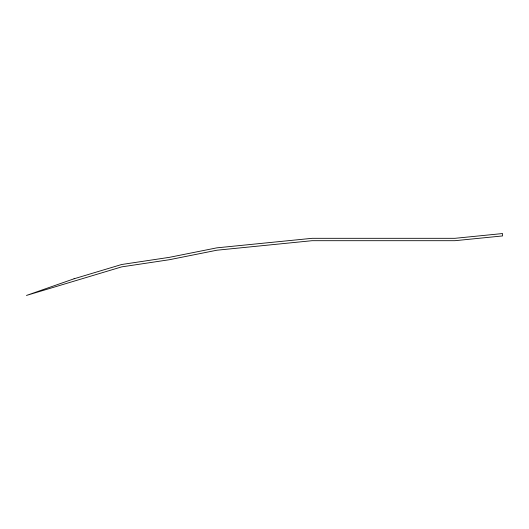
<?xml version="1.0" encoding="UTF-8"?>
<svg xmlns="http://www.w3.org/2000/svg" width="529" height="529" viewBox="0 0 529 529"><rect width="100%" height="100%" fill="white"/><g stroke="black" fill="none" stroke-linecap="round" stroke-linejoin="round"><path stroke-width="0.79" d="M74.06 278.783L26.45 295.447L121.67 266.881L169.28 259.739L216.89 250.217L312.11 240.695L454.94 240.695L502.55 235.934L502.55 233.553L454.94 238.314L312.11 238.314L216.89 247.837L169.28 257.358L121.67 264.5L74.06 278.783"/></g></svg>
